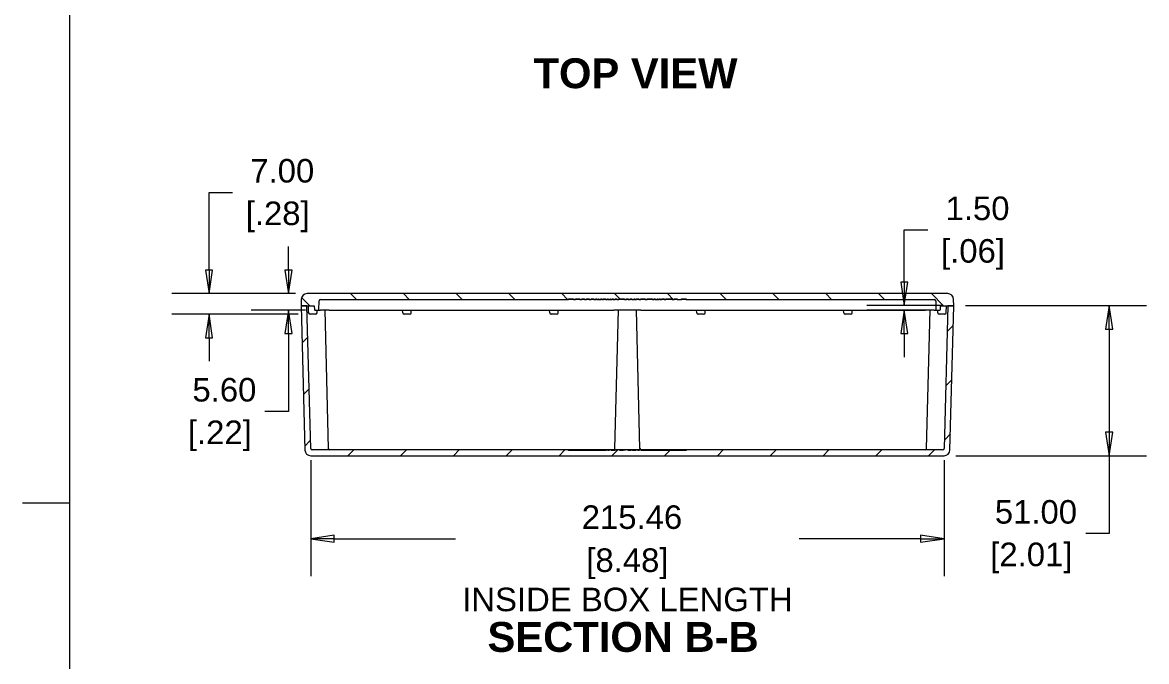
# Model space of a CAD drawing. Header units: millimetres. Extents: x 14 to 1104, y 14 to 850.
# Drawn here: x 14 to 396.3, y 378 to 595.2 of the extents above; entities that cross this region are included whole.
import ezdxf

# ---------------------------------------------------------------- set-up
doc = ezdxf.new("R2010")
doc.units = ezdxf.units.MM
doc.header["$LTSCALE"] = 4
doc.layers.get('0').update_dxf_attribs({"lineweight": 25})
for name, color, linetype, lineweight in [('Dimension (ANSI)', 7, 'Continuous', 9), ('Hatch (ANSI)', 7, 'Continuous', 9), ('Sketch Geometry (ANSI)', 7, 'Continuous', 9), ('Symbol (ANSI)', 7, 'Continuous', 9), ('Visible (ANSI)', 7, 'Continuous', 9)]:
    doc.layers.add(name, color=color, linetype=linetype, lineweight=lineweight)
doc.styles.add('Label Text (ANSI)', font='arialbd.ttf')
doc.styles.add('Note Text (ANSI)', font='arial.ttf')
doc.dimstyles.new('Default - mm (ANSI)', dxfattribs={"dimscale": 4, "dimtxt": 2, "dimasz": 2, "dimexe": 3.175, "dimexo": 1, "dimgap": 0.8, "dimtad": 0, "dimtih": 1, "dimtoh": 1, "dimrnd": 1e-08, "dimzin": 4, "dimdsep": 46, "dimtxsty": 'Note Text (ANSI)', "dimblk": 'Filled-1', "dimcen": 0.09, "dimdle": 10, "dimclrd": 256, "dimclre": 256, "dimclrt": 256, "dimadec": 1, "dimazin": 0, "dimtfac": 1.524, "dimtofl": 0, "dimtmove": 0, "dimatfit": 3, "dimfxl": 0, "dimtolj": 1, "dimtzin": 0, "dimlwd": -1, "dimlwe": -1, "dimarcsym": 0})

# ---------------------------------------------------------------- blocks, each defined once
blk = doc.blocks.new('Filled-1')
at = {"color": 0}
for p, q in [((0, 0), (-1, 0.15)), ((-1, 0.15), (-1, -0.15)), ((-1, 0), (0, 0)), ((-1, -0.15), (0, 0))]:
    blk.add_line(p, q, dxfattribs=at)
at = {"color": 0, "flags": 128}
blk.add_lwpolyline([(-1, -0.15), (0, 0), (-1, 0.15), (-1, -0.15)], dxfattribs=at)
at = {"color": 0}
blk.add_solid([(-1, -0.15), (0, 0), (-1, 0.15), (-1, -0.15)], dxfattribs=at)
blk = doc.blocks.new('*D16')
at = {"layer": 'Defpoints', "color": 0, "transparency": 16777216}
for p in [(313.95, 498.95), (326.03, 497.45), (330.76, 498.95)]:
    blk.add_point(p, dxfattribs=at)
at = {"layer": 'Dimension (ANSI)', "transparency": 16777216}
for p, q in [((313.95, 506.95), (313.95, 524.69)), ((313.95, 524.69), (321.95, 524.69)), ((326.76, 498.95), (301.25, 498.95)), ((322.03, 497.45), (301.25, 497.45)), ((313.95, 489.45), (313.95, 481.45))]:
    blk.add_line(p, q, dxfattribs=at)
at = {"layer": 'Dimension (ANSI)', "transparency": 16777216, "xscale": 8, "yscale": 8, "zscale": 8}
for p, rotation in [((313.95, 498.95), 270), ((313.95, 497.45), 90)]:
    blk.add_blockref('Filled-1', p, dxfattribs=dict(at, rotation=rotation))
at = {"layer": 'Dimension (ANSI)', "transparency": 16777216, "char_height": 8, "attachment_point": 5, "style": 'Note Text (ANSI)'}
for s, insert in [('\\A1; 1.50', (337.31, 531.97)), ('\\A1;[.06]', (337.31, 516.36))]:
    blk.add_mtext(s, dxfattribs=dict(at, insert=insert))
blk = doc.blocks.new('*D17')
at = {"layer": 'Defpoints', "color": 0, "transparency": 16777216}
for p in [(112.03, 450.43), (327.49, 450.43), (327.49, 419.75)]:
    blk.add_point(p, dxfattribs=at)
at = {"layer": 'Dimension (ANSI)', "transparency": 16777216}
for p, q in [((112.03, 446.43), (112.03, 407.05)), ((327.49, 446.43), (327.49, 407.05)), ((120.03, 419.75), (161.33, 419.75)), ((319.49, 419.75), (278.19, 419.75))]:
    blk.add_line(p, q, dxfattribs=at)
at = {"layer": 'Dimension (ANSI)', "transparency": 16777216, "xscale": 8, "yscale": 8, "zscale": 8, "rotation": 180}
blk.add_blockref('Filled-1', (112.03, 419.75), dxfattribs=at)
at = {"layer": 'Dimension (ANSI)', "transparency": 16777216, "xscale": 8, "yscale": 8, "zscale": 8}
blk.add_blockref('Filled-1', (327.49, 419.75), dxfattribs=at)
at = {"layer": 'Dimension (ANSI)', "transparency": 16777216, "char_height": 8, "attachment_point": 5, "style": 'Note Text (ANSI)'}
for s, insert in [('\\A1; 215.46', (219.76, 427.03)), ('\\A1;[8.48]{\\PINSIDE BOX LENGTH}', (219.76, 405.73))]:
    blk.add_mtext(s, dxfattribs=dict(at, insert=insert))
blk = doc.blocks.new('*D18')
at = {"layer": 'Defpoints', "color": 0, "transparency": 16777216}
for p in [(104.49, 503.05), (110.82, 503.05), (114.22, 497.45)]:
    blk.add_point(p, dxfattribs=at)
at = {"layer": 'Dimension (ANSI)', "transparency": 16777216}
for p, q in [((104.49, 511.05), (104.49, 519.05)), ((106.82, 503.05), (91.79, 503.05)), ((110.22, 497.45), (91.79, 497.45)), ((104.49, 489.45), (104.49, 463.03)), ((104.49, 463.03), (96.49, 463.03))]:
    blk.add_line(p, q, dxfattribs=at)
at = {"layer": 'Dimension (ANSI)', "transparency": 16777216, "xscale": 8, "yscale": 8, "zscale": 8}
for p, rotation in [((104.49, 503.05), 270), ((104.49, 497.45), 90)]:
    blk.add_blockref('Filled-1', p, dxfattribs=dict(at, rotation=rotation))
at = {"layer": 'Dimension (ANSI)', "transparency": 16777216, "char_height": 8, "attachment_point": 5, "style": 'Note Text (ANSI)'}
for s, insert in [('\\A1; 5.60', (81.13, 470.32)), ('\\A1;[.22]', (81.13, 454.71))]:
    blk.add_mtext(s, dxfattribs=dict(at, insert=insert))
blk = doc.blocks.new('*D19')
at = {"layer": 'Defpoints', "color": 0, "transparency": 16777216}
for p in [(77.45, 503.05), (110.82, 503.05), (111.82, 496.05)]:
    blk.add_point(p, dxfattribs=at)
at = {"layer": 'Dimension (ANSI)', "transparency": 16777216}
for p, q in [((77.45, 511.05), (77.45, 537.46)), ((77.45, 537.46), (85.45, 537.46)), ((106.82, 503.05), (64.75, 503.05)), ((107.82, 496.05), (64.75, 496.05)), ((77.45, 488.05), (77.45, 480.05))]:
    blk.add_line(p, q, dxfattribs=at)
at = {"layer": 'Dimension (ANSI)', "transparency": 16777216, "xscale": 8, "yscale": 8, "zscale": 8}
for p, rotation in [((77.45, 503.05), 270), ((77.45, 496.05), 90)]:
    blk.add_blockref('Filled-1', p, dxfattribs=dict(at, rotation=rotation))
at = {"layer": 'Dimension (ANSI)', "transparency": 16777216, "char_height": 8, "attachment_point": 5, "style": 'Note Text (ANSI)'}
for s, insert in [('\\A1; 7.00', (100.81, 544.74)), ('\\A1;[.28]', (100.81, 529.13))]:
    blk.add_mtext(s, dxfattribs=dict(at, insert=insert))
blk = doc.blocks.new('*D41')
at = {"layer": 'Defpoints', "color": 0, "transparency": 16777216}
for p in [(330.76, 498.95), (327.48, 447.95), (383.64, 447.95)]:
    blk.add_point(p, dxfattribs=at)
at = {"layer": 'Dimension (ANSI)', "transparency": 16777216}
for p, q in [((334.76, 498.95), (396.34, 498.95)), ((383.64, 490.95), (383.64, 455.95)), ((331.48, 447.95), (396.34, 447.95)), ((383.64, 447.95), (383.64, 421.53)), ((383.64, 421.53), (375.64, 421.53))]:
    blk.add_line(p, q, dxfattribs=at)
at = {"layer": 'Dimension (ANSI)', "transparency": 16777216, "xscale": 8, "yscale": 8, "zscale": 8}
for p, rotation in [((383.64, 498.95), 90), ((383.64, 447.95), 270)]:
    blk.add_blockref('Filled-1', p, dxfattribs=dict(at, rotation=rotation))
at = {"layer": 'Dimension (ANSI)', "transparency": 16777216, "char_height": 8, "attachment_point": 5, "style": 'Note Text (ANSI)'}
for s, insert in [('\\A1; 51.00', (357.17, 428.82)), ('\\A1;[2.01]', (357.17, 413.21))]:
    blk.add_mtext(s, dxfattribs=dict(at, insert=insert))
blk = doc.blocks.new('Borders Hammond Border')
at = {"layer": 'Sketch Geometry (ANSI)'}
for p, q in [((7.5, 208.4), (7.5, 7.5)), ((7.5, 107.95), (3.5, 107.95))]:
    blk.add_line(p, q, dxfattribs=at)

msp = doc.modelspace()

# ---------------------------------------------------------------- hatches: boundary and pattern name
at = {"layer": 'Hatch (ANSI)'}
h = msp.add_hatch(dxfattribs=at)
h.set_pattern_fill('ANSI31', color=256, scale=101.6, angle=90.00021, style=0)
h.set_pattern_definition([(135.0002, (0, 0), (-8.98022, -8.9803), [])])
edge = h.paths.add_edge_path()
edge.add_line((328.705, 503.045), (110.816, 503.045))
edge.add_ellipse((110.816, 501.045), major_axis=(0, 2), ratio=1, start_angle=0, end_angle=88.5)
edge.add_line((108.817, 501.098), (108.76, 498.945))
edge.add_line((108.76, 498.945), (110.76, 498.945))
edge.add_line((110.76, 498.945), (113.26, 498.945))
edge.add_line((113.26, 498.945), (113.295, 497.64))
edge.add_ellipse((113.495, 497.645), major_axis=(0.005, -0.2), ratio=1, start_angle=270, end_angle=358.5)
edge.add_line((113.495, 497.445), (114.605, 497.445))
edge.add_ellipse((114.605, 497.645), major_axis=(0.2, 0), ratio=1, start_angle=270, end_angle=358.5)
edge.add_line((114.805, 497.64), (114.881, 500.558))
edge.add_ellipse((115.381, 500.545), major_axis=(0.013, 0.5), ratio=1, start_angle=1.5, end_angle=90, ccw=False)
edge.add_line((115.381, 501.045), (199.774, 501.045))
edge.add_line((199.774, 501.045), (199.774, 501.295))
edge.add_line((199.774, 501.295), (201.429, 501.295))
edge.add_line((201.429, 501.295), (201.429, 501.045))
edge.add_line((201.429, 501.045), (202.085, 501.045))
edge.add_line((202.085, 501.045), (202.085, 501.295))
edge.add_line((202.085, 501.295), (203.573, 501.295))
edge.add_line((203.573, 501.295), (203.573, 501.045))
edge.add_line((203.573, 501.045), (204.229, 501.045))
edge.add_line((204.229, 501.045), (204.229, 501.295))
edge.add_line((204.229, 501.295), (205.156, 501.295))
edge.add_line((205.156, 501.295), (205.156, 501.045))
edge.add_line((205.156, 501.045), (205.821, 501.045))
edge.add_line((205.821, 501.045), (205.821, 501.295))
edge.add_line((205.821, 501.295), (206.765, 501.295))
edge.add_line((206.765, 501.295), (206.765, 501.045))
edge.add_line((206.765, 501.045), (207.454, 501.045))
edge.add_line((207.454, 501.045), (207.454, 501.295))
edge.add_line((207.454, 501.295), (208.385, 501.295))
edge.add_line((208.385, 501.295), (208.385, 501.045))
edge.add_line((208.385, 501.045), (208.998, 501.045))
edge.add_line((208.998, 501.045), (208.998, 501.295))
edge.add_line((208.998, 501.295), (209.322, 501.295))
edge.add_line((209.322, 501.295), (209.322, 501.045))
edge.add_line((209.322, 501.045), (209.924, 501.045))
edge.add_line((209.924, 501.045), (209.924, 501.295))
edge.add_line((209.924, 501.295), (210.084, 501.295))
edge.add_line((210.084, 501.295), (210.084, 501.045))
edge.add_line((210.084, 501.045), (210.687, 501.045))
edge.add_line((210.687, 501.045), (210.687, 501.295))
edge.add_line((210.687, 501.295), (211.01, 501.295))
edge.add_line((211.01, 501.295), (211.01, 501.045))
edge.add_line((211.01, 501.045), (211.623, 501.045))
edge.add_line((211.623, 501.045), (211.623, 501.295))
edge.add_line((211.623, 501.295), (212.323, 501.295))
edge.add_line((212.323, 501.295), (212.323, 501.045))
edge.add_line((212.323, 501.045), (212.935, 501.045))
edge.add_line((212.935, 501.045), (212.935, 501.295))
edge.add_line((212.935, 501.295), (213.259, 501.295))
edge.add_line((213.259, 501.295), (213.259, 501.045))
edge.add_line((213.259, 501.045), (213.861, 501.045))
edge.add_line((213.861, 501.045), (213.861, 501.295))
edge.add_line((213.861, 501.295), (214.021, 501.295))
edge.add_line((214.021, 501.295), (214.021, 501.045))
edge.add_line((214.021, 501.045), (214.624, 501.045))
edge.add_line((214.624, 501.045), (214.624, 501.295))
edge.add_line((214.624, 501.295), (214.948, 501.295))
edge.add_line((214.948, 501.295), (214.948, 501.045))
edge.add_line((214.948, 501.045), (215.56, 501.045))
edge.add_line((215.56, 501.045), (215.56, 501.295))
edge.add_line((215.56, 501.295), (216.15, 501.295))
edge.add_line((216.15, 501.295), (216.15, 501.045))
edge.add_line((216.15, 501.045), (216.854, 501.045))
edge.add_line((216.854, 501.045), (216.854, 501.295))
edge.add_line((216.854, 501.295), (218.731, 501.295))
edge.add_line((218.731, 501.295), (218.731, 501.045))
edge.add_line((218.731, 501.045), (219.435, 501.045))
edge.add_line((219.435, 501.045), (219.435, 501.295))
edge.add_line((219.435, 501.295), (220.067, 501.295))
edge.add_line((220.067, 501.295), (220.067, 501.045))
edge.add_line((220.067, 501.045), (220.679, 501.045))
edge.add_line((220.679, 501.045), (220.679, 501.295))
edge.add_line((220.679, 501.295), (221.292, 501.295))
edge.add_line((221.292, 501.295), (221.292, 501.045))
edge.add_line((221.292, 501.045), (222.026, 501.045))
edge.add_line((222.026, 501.045), (222.026, 501.295))
edge.add_line((222.026, 501.295), (222.254, 501.295))
edge.add_line((222.254, 501.295), (222.254, 501.045))
edge.add_line((222.254, 501.045), (222.867, 501.045))
edge.add_line((222.867, 501.045), (222.867, 501.295))
edge.add_line((222.867, 501.295), (223.654, 501.295))
edge.add_line((223.654, 501.295), (223.654, 501.045))
edge.add_line((223.654, 501.045), (224.31, 501.045))
edge.add_line((224.31, 501.045), (224.31, 501.295))
edge.add_line((224.31, 501.295), (225.824, 501.295))
edge.add_line((225.824, 501.295), (225.824, 501.045))
edge.add_line((225.824, 501.045), (226.528, 501.045))
edge.add_line((226.528, 501.045), (226.528, 501.295))
edge.add_line((226.528, 501.295), (228.292, 501.295))
edge.add_line((228.292, 501.295), (228.292, 501.045))
edge.add_line((228.292, 501.045), (228.904, 501.045))
edge.add_line((228.904, 501.045), (228.904, 501.295))
edge.add_line((228.904, 501.295), (229.228, 501.295))
edge.add_line((229.228, 501.295), (229.228, 501.045))
edge.add_line((229.228, 501.045), (229.83, 501.045))
edge.add_line((229.83, 501.045), (229.83, 501.295))
edge.add_line((229.83, 501.295), (229.99, 501.295))
edge.add_line((229.99, 501.295), (229.99, 501.045))
edge.add_line((229.99, 501.045), (230.593, 501.045))
edge.add_line((230.593, 501.045), (230.593, 501.295))
edge.add_line((230.593, 501.295), (230.917, 501.295))
edge.add_line((230.917, 501.295), (230.917, 501.045))
edge.add_line((230.917, 501.045), (231.529, 501.045))
edge.add_line((231.529, 501.045), (231.529, 501.295))
edge.add_line((231.529, 501.295), (232.229, 501.295))
edge.add_line((232.229, 501.295), (232.229, 501.045))
edge.add_line((232.229, 501.045), (232.885, 501.045))
edge.add_line((232.885, 501.045), (232.885, 501.295))
edge.add_line((232.885, 501.295), (234.962, 501.295))
edge.add_line((234.962, 501.295), (234.962, 501.045))
edge.add_line((234.962, 501.045), (235.666, 501.045))
edge.add_line((235.666, 501.045), (235.666, 501.295))
edge.add_line((235.666, 501.295), (236.672, 501.295))
edge.add_line((236.672, 501.295), (236.672, 501.045))
edge.add_line((236.672, 501.045), (238.179, 501.045))
edge.add_line((238.179, 501.045), (238.179, 501.295))
edge.add_line((238.179, 501.295), (239.747, 501.295))
edge.add_line((239.747, 501.295), (239.747, 501.045))
edge.add_line((239.747, 501.045), (324.14, 501.045))
edge.add_ellipse((324.14, 500.545), major_axis=(0.5, 0), ratio=1, start_angle=1.5, end_angle=90, ccw=False)
edge.add_line((324.64, 500.558), (324.716, 497.64))
edge.add_ellipse((324.916, 497.645), major_axis=(0.005, -0.2), ratio=1, start_angle=270, end_angle=358.5)
edge.add_line((324.916, 497.445), (326.026, 497.445))
edge.add_ellipse((326.026, 497.645), major_axis=(0.2, 0), ratio=1, start_angle=270, end_angle=358.5)
edge.add_line((326.226, 497.64), (326.26, 498.945))
edge.add_line((326.26, 498.945), (328.76, 498.945))
edge.add_line((328.76, 498.945), (330.76, 498.945))
edge.add_line((330.76, 498.945), (330.704, 501.098))
edge.add_ellipse((328.705, 501.045), major_axis=(1.999, 0.052), ratio=1, start_angle=0, end_angle=88.5)
h = msp.add_hatch(dxfattribs=at)
h.set_pattern_fill('ANSI31', color=256, scale=101.6, style=0)
h.set_pattern_definition([(45, (0, 0), (-8.98026, 8.98026), [])])
edge = h.paths.add_edge_path()
edge.add_line((221.533, 449.945), (220.937, 449.945))
edge.add_line((220.937, 449.945), (220.928, 449.695))
edge.add_line((220.928, 449.695), (220.03, 449.695))
edge.add_spline(control_points=[(220.03, 449.695), (220.028, 449.737), (220.025, 449.779), (220.02, 449.862), (220.017, 449.904), (220.014, 449.945)], knot_values=[-0.02505, -0.02505, -0.02505, -0.02505, -0.0125244, -0.0125244, 0, 0, 0, 0], degree=3, periodic=0)
edge.add_line((220.014, 449.945), (218.892, 449.945))
edge.add_spline(control_points=[(218.892, 449.945), (218.889, 449.904), (218.886, 449.862), (218.88, 449.779), (218.877, 449.737), (218.874, 449.695)], knot_values=[-0.0250662, -0.0250662, -0.0250662, -0.0250662, -0.0125254, -0.0125254, 0, 0, 0, 0], degree=3, periodic=0)
edge.add_line((218.874, 449.695), (218.846, 449.695))
edge.add_line((218.846, 449.695), (218.837, 449.945))
edge.add_line((218.837, 449.945), (218.288, 449.945))
edge.add_line((218.288, 449.945), (218.28, 449.695))
edge.add_line((218.28, 449.695), (217.206, 449.695))
edge.add_spline(control_points=[(217.206, 449.695), (217.204, 449.737), (217.201, 449.779), (217.196, 449.862), (217.193, 449.904), (217.19, 449.945)], knot_values=[-0.02505, -0.02505, -0.02505, -0.02505, -0.0125244, -0.0125244, 0, 0, 0, 0], degree=3, periodic=0)
edge.add_line((217.19, 449.945), (216.068, 449.945))
edge.add_spline(control_points=[(216.068, 449.945), (216.065, 449.904), (216.062, 449.862), (216.056, 449.779), (216.053, 449.737), (216.05, 449.695)], knot_values=[-0.0250662, -0.0250662, -0.0250662, -0.0250662, -0.0125254, -0.0125254, 0, 0, 0, 0], degree=3, periodic=0)
edge.add_line((216.05, 449.695), (216.022, 449.695))
edge.add_line((216.022, 449.695), (216.013, 449.945))
edge.add_line((216.013, 449.945), (215.464, 449.945))
edge.add_line((215.464, 449.945), (215.456, 449.695))
edge.add_line((215.456, 449.695), (214.201, 449.695))
edge.add_line((214.201, 449.695), (214.192, 449.945))
edge.add_line((214.192, 449.945), (213.592, 449.945))
edge.add_line((213.592, 449.945), (213.583, 449.695))
edge.add_line((213.583, 449.695), (213.137, 449.695))
edge.add_spline(control_points=[(213.137, 449.695), (213.134, 449.737), (213.131, 449.779), (213.125, 449.862), (213.123, 449.904), (213.12, 449.945)], knot_values=[-0.0250583, -0.0250583, -0.0250583, -0.0250583, -0.012526, -0.012526, 0, 0, 0, 0], degree=3, periodic=0)
edge.add_line((213.12, 449.945), (212.579, 449.945))
edge.add_line((212.579, 449.945), (212.569, 449.695))
edge.add_line((212.569, 449.695), (199.774, 449.695))
edge.add_line((199.774, 449.695), (199.76, 449.945))
edge.add_line((199.76, 449.945), (112.531, 449.945))
edge.add_ellipse((112.531, 450.445), major_axis=(-0.5, 0), ratio=1, start_angle=1.5, end_angle=90, ccw=False)
edge.add_line((112.031, 450.432), (110.76, 498.945))
edge.add_line((110.76, 498.945), (108.76, 498.945))
edge.add_line((108.76, 498.945), (110.045, 449.893))
edge.add_ellipse((112.044, 449.945), major_axis=(0.052, -1.999), ratio=1, start_angle=270, end_angle=358.5)
edge.add_line((112.044, 447.945), (327.477, 447.945))
edge.add_ellipse((327.477, 449.945), major_axis=(2, 0), ratio=1, start_angle=270, end_angle=358.5)
edge.add_line((329.476, 449.893), (330.76, 498.945))
edge.add_line((330.76, 498.945), (328.76, 498.945))
edge.add_line((328.76, 498.945), (327.49, 450.432))
edge.add_ellipse((326.99, 450.445), major_axis=(-0.013, -0.5), ratio=1, start_angle=1.5, end_angle=90, ccw=False)
edge.add_line((326.99, 449.945), (239.76, 449.945))
edge.add_line((239.76, 449.945), (239.747, 449.695))
edge.add_line((239.747, 449.695), (224.477, 449.695))
edge.add_line((224.477, 449.695), (224.468, 449.945))
edge.add_line((224.468, 449.945), (223.774, 449.945))
edge.add_line((223.774, 449.945), (223.765, 449.695))
edge.add_line((223.765, 449.695), (223.27, 449.695))
edge.add_line((223.27, 449.695), (223.261, 449.945))
edge.add_line((223.261, 449.945), (222.667, 449.945))
edge.add_line((222.667, 449.945), (222.658, 449.695))
edge.add_line((222.658, 449.695), (221.541, 449.695))
edge.add_line((221.541, 449.695), (221.533, 449.945))

# ---------------------------------------------------------------- linework, layer by layer
at = {"layer": 'Visible (ANSI)'}
for p, q in [((108.817, 501.098), (108.76, 498.945)), ((328.705, 503.045), (110.816, 503.045)), ((115.381, 501.045), (199.774, 501.045)), ((199.774, 501.045), (199.774, 501.295)), ((199.774, 501.295), (201.429, 501.295)), ((201.429, 501.045), (199.774, 501.045)), ((201.429, 501.295), (201.429, 501.045)), ((201.429, 501.045), (202.085, 501.045)), ((202.085, 501.045), (202.085, 501.295)), ((202.085, 501.295), (203.573, 501.295)), ((203.573, 501.045), (202.085, 501.045)), ((203.573, 501.295), (203.573, 501.045)), ((203.573, 501.045), (204.229, 501.045)), ((204.229, 501.045), (204.229, 501.295)), ((204.229, 501.295), (205.156, 501.295)), ((204.754, 501.045), (204.229, 501.045)), ((204.754, 501.045), (204.754, 501.295)), ((204.853, 501.045), (204.754, 501.045)), ((205.156, 501.045), (204.853, 501.045)), ((205.156, 501.295), (205.156, 501.045)), ((205.156, 501.045), (205.821, 501.045)), ((205.821, 501.045), (205.821, 501.295)), ((205.821, 501.295), (206.765, 501.295)), ((206.765, 501.045), (205.821, 501.045)), ((206.765, 501.295), (206.765, 501.045)), ((206.765, 501.045), (207.454, 501.045)), ((207.454, 501.045), (207.454, 501.295)), ((207.454, 501.295), (208.385, 501.295)), ((207.758, 501.045), (207.454, 501.045)), ((207.86, 501.045), (207.758, 501.045)), ((207.86, 501.045), (207.86, 501.295)), ((208.385, 501.045), (207.86, 501.045)), ((208.385, 501.295), (208.385, 501.045)), ((208.385, 501.045), (208.998, 501.045)), ((208.998, 501.045), (208.998, 501.295)), ((208.998, 501.295), (209.322, 501.295)), ((209.322, 501.045), (208.998, 501.045)), ((209.322, 501.295), (209.322, 501.045)), ((209.322, 501.045), (209.924, 501.045)), ((209.924, 501.045), (209.924, 501.295)), ((209.924, 501.295), (210.084, 501.295)), ((210.004, 501.045), (209.924, 501.045)), ((210.004, 501.045), (210.004, 501.295)), ((210.084, 501.045), (210.004, 501.045)), ((210.084, 501.295), (210.084, 501.045)), ((210.084, 501.045), (210.687, 501.045)), ((210.687, 501.045), (210.687, 501.295)), ((210.687, 501.295), (211.01, 501.295)), ((211.01, 501.045), (210.687, 501.045)), ((211.01, 501.295), (211.01, 501.045)), ((211.01, 501.045), (211.623, 501.045)), ((211.623, 501.045), (211.623, 501.295)), ((211.623, 501.295), (212.323, 501.295)), ((212.323, 501.045), (211.623, 501.045)), ((212.323, 501.295), (212.323, 501.045)), ((212.323, 501.045), (212.935, 501.045)), ((212.935, 501.045), (212.935, 501.295)), ((212.935, 501.295), (213.259, 501.295)), ((213.259, 501.045), (212.935, 501.045)), ((213.259, 501.295), (213.259, 501.045)), ((213.259, 501.045), (213.861, 501.045)), ((213.861, 501.045), (213.861, 501.295)), ((213.861, 501.295), (214.021, 501.295)), ((213.942, 501.045), (213.861, 501.045)), ((213.942, 501.045), (213.942, 501.295)), ((214.021, 501.045), (213.942, 501.045)), ((214.021, 501.295), (214.021, 501.045)), ((214.021, 501.045), (214.624, 501.045)), ((214.624, 501.045), (214.624, 501.295)), ((214.624, 501.295), (214.948, 501.295)), ((214.948, 501.045), (214.624, 501.045)), ((214.948, 501.295), (214.948, 501.045)), ((214.948, 501.045), (215.56, 501.045)), ((215.56, 501.045), (215.56, 501.295)), ((215.56, 501.295), (216.15, 501.295)), ((215.647, 501.045), (215.56, 501.045)), ((215.647, 501.045), (215.647, 501.295)), ((216.053, 501.045), (215.647, 501.045)), ((216.053, 501.045), (216.053, 501.295)), ((216.15, 501.045), (216.053, 501.045)), ((216.15, 501.295), (216.15, 501.045)), ((216.15, 501.045), (216.854, 501.045)), ((216.854, 501.045), (216.854, 501.295)), ((216.854, 501.295), (218.731, 501.295)), ((217.79, 501.045), (216.854, 501.045)), ((217.79, 501.045), (217.79, 501.295)), ((218.731, 501.045), (217.79, 501.045)), ((218.731, 501.295), (218.731, 501.045)), ((218.731, 501.045), (219.435, 501.045)), ((219.435, 501.045), (219.435, 501.295)), ((219.435, 501.295), (220.067, 501.295)), ((220.065, 501.045), (219.435, 501.045)), ((220.065, 501.045), (220.065, 501.295)), ((220.067, 501.045), (220.065, 501.045)), ((220.067, 501.295), (220.067, 501.045)), ((220.067, 501.045), (220.679, 501.045)), ((220.679, 501.045), (220.679, 501.295)), ((220.679, 501.295), (221.292, 501.295)), ((220.898, 501.045), (220.679, 501.045)), ((220.898, 501.045), (220.898, 501.295)), ((221.045, 501.045), (220.898, 501.045)), ((221.045, 501.045), (221.045, 501.295)), ((221.292, 501.045), (221.045, 501.045)), ((221.292, 501.295), (221.292, 501.045)), ((221.292, 501.045), (222.026, 501.045)), ((222.026, 501.045), (222.026, 501.295)), ((222.026, 501.295), (222.254, 501.295)), ((222.254, 501.045), (222.026, 501.045)), ((222.254, 501.295), (222.254, 501.045)), ((222.254, 501.045), (222.867, 501.045)), ((222.867, 501.045), (222.867, 501.295)), ((222.867, 501.295), (223.654, 501.295)), ((223.085, 501.045), (222.867, 501.045)), ((223.085, 501.045), (223.085, 501.295)), ((223.26, 501.045), (223.085, 501.045)), ((223.26, 501.045), (223.26, 501.295)), ((223.654, 501.045), (223.26, 501.045)), ((223.654, 501.295), (223.654, 501.045)), ((223.654, 501.045), (224.31, 501.045)), ((224.31, 501.045), (224.31, 501.295)), ((224.31, 501.295), (225.824, 501.295)), ((224.836, 501.045), (224.31, 501.045)), ((225.493, 501.045), (224.836, 501.045)), ((225.493, 501.045), (225.493, 501.295)), ((225.824, 501.045), (225.493, 501.045)), ((225.824, 501.295), (225.824, 501.045)), ((225.824, 501.045), (226.528, 501.045)), ((226.528, 501.045), (226.528, 501.295)), ((226.528, 501.295), (228.292, 501.295)), ((226.834, 501.045), (226.528, 501.045)), ((226.834, 501.045), (226.834, 501.295)), ((226.935, 501.045), (226.834, 501.045)), ((226.935, 501.045), (226.935, 501.295)), ((228.292, 501.045), (226.935, 501.045)), ((228.292, 501.295), (228.292, 501.045)), ((228.292, 501.045), (228.904, 501.045)), ((228.904, 501.045), (228.904, 501.295)), ((228.904, 501.295), (229.228, 501.295)), ((229.228, 501.045), (228.904, 501.045)), ((229.228, 501.295), (229.228, 501.045)), ((229.228, 501.045), (229.83, 501.045)), ((229.83, 501.045), (229.83, 501.295)), ((229.83, 501.295), (229.99, 501.295)), ((229.91, 501.045), (229.83, 501.045)), ((229.91, 501.045), (229.91, 501.295)), ((229.99, 501.045), (229.91, 501.045)), ((229.99, 501.295), (229.99, 501.045)), ((229.99, 501.045), (230.593, 501.045)), ((230.593, 501.045), (230.593, 501.295)), ((230.593, 501.295), (230.917, 501.295)), ((230.917, 501.045), (230.593, 501.045)), ((230.917, 501.295), (230.917, 501.045)), ((230.917, 501.045), (231.529, 501.045)), ((231.529, 501.045), (231.529, 501.295)), ((231.529, 501.295), (232.229, 501.295)), ((232.229, 501.045), (231.529, 501.045)), ((232.229, 501.295), (232.229, 501.045)), ((232.229, 501.045), (232.885, 501.045)), ((232.885, 501.045), (232.885, 501.295)), ((232.885, 501.295), (234.962, 501.295)), ((234.962, 501.045), (232.885, 501.045)), ((234.962, 501.295), (234.962, 501.045)), ((234.962, 501.045), (235.666, 501.045)), ((235.666, 501.045), (235.666, 501.295)), ((235.666, 501.295), (236.672, 501.295)), ((236.672, 501.045), (235.666, 501.045)), ((236.672, 501.295), (236.672, 501.045)), ((236.672, 501.045), (238.179, 501.045)), ((238.179, 501.045), (238.179, 501.295)), ((238.179, 501.295), (239.747, 501.295)), ((238.179, 501.045), (238.179, 501.295)), ((239.747, 501.045), (238.179, 501.045)), ((238.179, 501.045), (238.179, 501.045)), ((239.747, 501.295), (239.747, 501.045)), ((239.747, 501.045), (324.14, 501.045)), ((330.76, 498.945), (330.704, 501.098)), ((110.76, 498.945), (108.76, 498.945)), ((108.76, 498.945), (110.045, 449.893)), ((108.76, 498.945), (113.26, 498.945)), ((112.031, 450.432), (110.76, 498.945)), ((111.324, 496.532), (111.26, 498.945)), ((113.26, 498.945), (113.295, 497.64)), ((113.495, 497.445), (114.605, 497.445)), ((114.197, 496.532), (114.221, 497.445)), ((114.605, 497.445), (115.375, 497.445)), ((114.805, 497.64), (114.881, 500.558)), ((118.328, 497.445), (115.375, 497.445)), ((116.8, 497.445), (118.031, 450.432)), ((118.328, 497.445), (119.417, 497.445)), ((119.417, 497.445), (214.104, 497.445)), ((143.324, 496.532), (143.3, 497.445)), ((146.197, 496.532), (146.221, 497.445)), ((193.324, 496.532), (193.3, 497.445)), ((196.197, 496.532), (196.221, 497.445)), ((214.104, 497.445), (215.193, 497.445)), ((224.328, 497.445), (215.193, 497.445)), ((215.49, 450.432), (216.721, 497.445)), ((224.031, 450.432), (222.8, 497.445)), ((224.328, 497.445), (225.417, 497.445)), ((225.417, 497.445), (320.104, 497.445)), ((243.324, 496.532), (243.3, 497.445)), ((246.197, 496.532), (246.221, 497.445)), ((293.324, 496.532), (293.3, 497.445)), ((296.197, 496.532), (296.221, 497.445)), ((320.104, 497.445), (321.193, 497.445)), ((324.146, 497.445), (321.193, 497.445)), ((321.49, 450.432), (322.721, 497.445)), ((324.146, 497.445), (324.916, 497.445)), ((324.64, 500.558), (324.716, 497.64)), ((324.916, 497.445), (326.026, 497.445)), ((325.324, 496.532), (325.3, 497.445)), ((326.226, 497.64), (326.26, 498.945)), ((326.26, 498.945), (330.76, 498.945)), ((328.76, 498.945), (327.49, 450.432)), ((328.197, 496.532), (328.26, 498.945)), ((330.76, 498.945), (328.76, 498.945)), ((329.476, 449.893), (330.76, 498.945)), ((113.697, 496.045), (111.823, 496.045)), ((145.697, 496.045), (143.823, 496.045)), ((195.697, 496.045), (193.823, 496.045)), ((245.697, 496.045), (243.823, 496.045)), ((295.697, 496.045), (293.823, 496.045)), ((327.697, 496.045), (325.823, 496.045)), ((112.044, 447.945), (327.477, 447.945)), ((199.76, 449.945), (112.531, 449.945)), ((199.774, 449.695), (199.76, 449.945)), ((201.281, 449.945), (199.76, 449.945)), ((212.569, 449.695), (199.774, 449.695)), ((201.281, 449.945), (201.272, 449.695)), ((201.6, 449.945), (201.281, 449.945)), ((201.6, 449.945), (201.6, 449.695)), ((201.925, 449.945), (201.6, 449.945)), ((201.925, 449.945), (201.934, 449.695)), ((203.443, 449.945), (201.925, 449.945)), ((203.443, 449.945), (203.434, 449.695)), ((203.762, 449.945), (203.443, 449.945)), ((203.762, 449.945), (203.762, 449.695)), ((204.087, 449.945), (203.762, 449.945)), ((204.634, 449.945), (204.087, 449.945)), ((204.087, 449.945), (204.096, 449.695)), ((204.634, 449.945), (204.626, 449.695)), ((204.952, 449.945), (204.634, 449.945)), ((205.325, 449.945), (204.952, 449.945)), ((204.952, 449.945), (204.952, 449.695)), ((205.488, 449.945), (205.325, 449.945)), ((206.873, 449.945), (205.488, 449.945)), ((205.488, 449.945), (205.494, 449.695)), ((206.873, 449.945), (206.867, 449.695)), ((207.036, 449.945), (206.873, 449.945)), ((207.036, 449.945), (207.028, 449.695)), ((207.425, 449.945), (207.036, 449.945)), ((207.75, 449.945), (207.425, 449.945)), ((207.425, 449.945), (207.425, 449.695)), ((208.297, 449.945), (207.75, 449.945)), ((207.75, 449.945), (207.758, 449.695)), ((208.297, 449.945), (208.288, 449.695)), ((208.595, 449.945), (208.297, 449.945)), ((208.595, 449.945), (208.595, 449.695)), ((208.897, 449.945), (208.595, 449.945)), ((208.897, 449.945), (208.906, 449.695)), ((209.464, 449.945), (208.897, 449.945)), ((209.464, 449.945), (209.455, 449.695)), ((209.921, 449.945), (209.464, 449.945)), ((209.921, 449.945), (209.921, 449.695)), ((210.378, 449.945), (209.921, 449.945)), ((210.944, 449.945), (210.378, 449.945)), ((210.944, 449.945), (210.935, 449.695)), ((211.241, 449.945), (210.944, 449.945)), ((211.241, 449.945), (211.241, 449.695)), ((211.544, 449.945), (211.241, 449.945)), ((212.268, 449.945), (211.544, 449.945)), ((211.544, 449.945), (211.553, 449.695)), ((212.268, 449.945), (212.259, 449.695)), ((212.546, 449.945), (212.268, 449.945)), ((212.546, 449.945), (212.538, 449.695)), ((212.579, 449.945), (212.546, 449.945)), ((213.12, 449.945), (212.579, 449.945)), ((213.592, 449.945), (213.12, 449.945)), ((213.583, 449.695), (213.137, 449.695)), ((213.592, 449.945), (213.583, 449.695)), ((214.192, 449.945), (213.592, 449.945)), ((214.201, 449.695), (214.192, 449.945)), ((214.349, 449.945), (214.192, 449.945)), ((215.456, 449.695), (214.201, 449.695)), ((214.915, 449.945), (214.349, 449.945)), ((214.915, 449.945), (214.907, 449.695)), ((215.212, 449.945), (214.915, 449.945)), ((215.212, 449.945), (215.212, 449.695)), ((215.464, 449.945), (215.212, 449.945)), ((215.464, 449.945), (215.456, 449.695)), ((216.013, 449.945), (215.464, 449.945)), ((216.022, 449.695), (216.013, 449.945)), ((216.068, 449.945), (216.013, 449.945)), ((216.05, 449.695), (216.022, 449.695)), ((217.19, 449.945), (216.068, 449.945)), ((217.258, 449.945), (217.19, 449.945)), ((218.28, 449.695), (217.206, 449.695)), ((217.585, 449.945), (217.258, 449.945)), ((217.258, 449.945), (217.258, 449.695)), ((217.777, 449.945), (217.585, 449.945)), ((217.585, 449.945), (217.594, 449.695)), ((218.288, 449.945), (217.777, 449.945)), ((217.777, 449.945), (217.777, 449.695)), ((218.288, 449.945), (218.28, 449.695)), ((218.837, 449.945), (218.288, 449.945)), ((218.846, 449.695), (218.837, 449.945)), ((218.892, 449.945), (218.837, 449.945)), ((218.874, 449.695), (218.846, 449.695)), ((220.014, 449.945), (218.892, 449.945)), ((220.082, 449.945), (220.014, 449.945)), ((220.928, 449.695), (220.03, 449.695)), ((220.409, 449.945), (220.082, 449.945)), ((220.082, 449.945), (220.082, 449.695)), ((220.678, 449.945), (220.409, 449.945)), ((220.409, 449.945), (220.418, 449.695)), ((220.678, 449.945), (220.687, 449.695)), ((220.937, 449.945), (220.678, 449.945)), ((221.533, 449.945), (220.937, 449.945)), ((222.093, 449.945), (221.533, 449.945)), ((222.658, 449.695), (221.541, 449.695)), ((222.667, 449.945), (222.093, 449.945)), ((222.093, 449.945), (222.093, 449.695)), ((223.261, 449.945), (222.667, 449.945)), ((223.696, 449.945), (223.261, 449.945)), ((223.765, 449.695), (223.27, 449.695)), ((223.696, 449.945), (223.688, 449.695)), ((223.774, 449.945), (223.696, 449.945)), ((224.468, 449.945), (223.774, 449.945)), ((225.475, 449.945), (224.468, 449.945)), ((239.747, 449.695), (224.477, 449.695)), ((225.475, 449.945), (225.475, 449.695)), ((226.328, 449.945), (225.475, 449.945)), ((226.328, 449.945), (226.321, 449.695)), ((226.574, 449.945), (226.328, 449.945)), ((226.574, 449.945), (226.574, 449.695)), ((226.886, 449.945), (226.574, 449.945)), ((228.374, 449.945), (226.886, 449.945)), ((226.886, 449.945), (226.895, 449.695)), ((228.374, 449.945), (228.365, 449.695)), ((228.672, 449.945), (228.374, 449.945)), ((228.672, 449.945), (228.672, 449.695)), ((228.974, 449.945), (228.672, 449.945)), ((228.974, 449.945), (228.983, 449.695)), ((229.541, 449.945), (228.974, 449.945)), ((229.541, 449.945), (229.532, 449.695)), ((229.997, 449.945), (229.541, 449.945)), ((229.997, 449.945), (229.997, 449.695)), ((230.454, 449.945), (229.997, 449.945)), ((231.021, 449.945), (230.454, 449.945)), ((231.021, 449.945), (231.012, 449.695)), ((231.318, 449.945), (231.021, 449.945)), ((231.318, 449.945), (231.318, 449.695)), ((231.621, 449.945), (231.318, 449.945)), ((232.345, 449.945), (231.621, 449.945)), ((231.621, 449.945), (231.63, 449.695)), ((232.345, 449.945), (232.336, 449.695)), ((232.668, 449.945), (232.345, 449.945)), ((232.668, 449.945), (232.668, 449.695)), ((232.989, 449.945), (232.668, 449.945)), ((232.989, 449.945), (232.998, 449.695)), ((234.136, 449.945), (232.989, 449.945)), ((234.136, 449.945), (234.136, 449.695)), ((234.441, 449.945), (234.136, 449.945)), ((234.676, 449.945), (234.441, 449.945)), ((234.441, 449.945), (234.45, 449.695)), ((235.081, 449.945), (234.676, 449.945)), ((234.676, 449.945), (234.685, 449.695)), ((235.081, 449.945), (235.072, 449.695)), ((236.822, 449.945), (235.081, 449.945)), ((236.822, 449.945), (236.822, 449.695)), ((238.045, 449.945), (236.822, 449.945)), ((238.045, 449.945), (238.049, 449.695)), ((238.328, 449.945), (238.045, 449.945)), ((239.76, 449.945), (238.328, 449.945)), ((238.328, 449.945), (238.337, 449.695)), ((239.76, 449.945), (239.747, 449.695)), ((326.99, 449.945), (239.76, 449.945))]:
    msp.add_line(p, q, dxfattribs=at)
for centre, radius, start, end in [((110.816, 501.045), 2, 90, 178.5), ((115.381, 500.545), 0.5, 90, 178.5), ((324.14, 500.545), 0.5, 1.5, 90), ((328.705, 501.045), 2, 1.5, 90), ((113.495, 497.645), 0.2, 181.5, 270), ((114.605, 497.645), 0.2, 270, 358.5), ((324.916, 497.645), 0.2, 181.5, 270), ((326.026, 497.645), 0.2, 270, 358.5), ((111.823, 496.545), 0.5, 181.5, 270), ((113.697, 496.545), 0.5, 270, 358.5), ((143.823, 496.545), 0.5, 181.5, 270), ((145.697, 496.545), 0.5, 270, 358.5), ((193.823, 496.545), 0.5, 181.5, 270), ((195.697, 496.545), 0.5, 270, 358.5), ((243.823, 496.545), 0.5, 181.5, 270), ((245.697, 496.545), 0.5, 270, 358.5), ((293.823, 496.545), 0.5, 181.5, 270), ((295.697, 496.545), 0.5, 270, 358.5), ((325.823, 496.545), 0.5, 181.5, 270), ((327.697, 496.545), 0.5, 270, 358.5), ((112.044, 449.945), 2, 181.5, 270), ((112.531, 450.445), 0.5, 181.5, 270), ((118.531, 450.445), 0.5, 181.5, 270), ((214.99, 450.445), 0.5, 270, 358.5), ((224.531, 450.445), 0.5, 181.5, 270), ((320.99, 450.445), 0.5, 270, 358.5), ((326.99, 450.445), 0.5, 270, 358.5), ((327.477, 449.945), 2, 270, 358.5)]:
    msp.add_arc(centre, radius, start, end, dxfattribs=at)
for points, knots in [([(212.579, 449.945), (212.577, 449.904), (212.576, 449.862), (212.572, 449.779), (212.571, 449.737), (212.569, 449.695)], [-0.025015741, -0.025015741, -0.025015741, -0.025015741, -0.012506091, -0.012506091, 0, 0, 0, 0]), ([(213.137, 449.695), (213.134, 449.737), (213.131, 449.779), (213.125, 449.862), (213.123, 449.904), (213.12, 449.945)], [-0.025058259, -0.025058259, -0.025058259, -0.025058259, -0.012526017, -0.012526017, 0, 0, 0, 0]), ([(216.068, 449.945), (216.065, 449.904), (216.062, 449.862), (216.056, 449.779), (216.053, 449.737), (216.05, 449.695)], [-0.025066182, -0.025066182, -0.025066182, -0.025066182, -0.012525414, -0.012525414, 0, 0, 0, 0]), ([(217.206, 449.695), (217.204, 449.737), (217.201, 449.779), (217.196, 449.862), (217.193, 449.904), (217.19, 449.945)], [-0.02504997, -0.02504997, -0.02504997, -0.02504997, -0.012524423, -0.012524423, 0, 0, 0, 0]), ([(218.892, 449.945), (218.889, 449.904), (218.886, 449.862), (218.88, 449.779), (218.877, 449.737), (218.874, 449.695)], [-0.025066182, -0.025066182, -0.025066182, -0.025066182, -0.012525414, -0.012525414, 0, 0, 0, 0]), ([(220.03, 449.695), (220.028, 449.737), (220.025, 449.779), (220.02, 449.862), (220.017, 449.904), (220.014, 449.945)], [-0.02504997, -0.02504997, -0.02504997, -0.02504997, -0.012524423, -0.012524423, 0, 0, 0, 0]), ([(220.937, 449.945), (220.935, 449.904), (220.934, 449.862), (220.931, 449.779), (220.929, 449.737), (220.928, 449.695)], [-0.025015352, -0.025015352, -0.025015352, -0.025015352, -0.01250767, -0.01250767, 0, 0, 0, 0]), ([(221.541, 449.695), (221.54, 449.737), (221.538, 449.779), (221.535, 449.862), (221.534, 449.904), (221.533, 449.945)], [-0.02501534, -0.02501534, -0.02501534, -0.02501534, -0.012507667, -0.012507667, -0.000000003, -0.000000003, -0.000000003, -0.000000003]), ([(222.667, 449.945), (222.666, 449.904), (222.664, 449.862), (222.661, 449.779), (222.66, 449.737), (222.658, 449.695)], [-0.025015295, -0.025015295, -0.025015295, -0.025015295, -0.012507645, -0.012507645, 0, 0, 0, 0]), ([(223.27, 449.695), (223.268, 449.737), (223.267, 449.779), (223.264, 449.862), (223.262, 449.904), (223.261, 449.945)], [-0.025015383, -0.025015383, -0.025015383, -0.025015383, -0.012507684, -0.012507684, -0.000000002, -0.000000002, -0.000000002, -0.000000002]), ([(223.774, 449.945), (223.772, 449.904), (223.771, 449.862), (223.768, 449.779), (223.766, 449.737), (223.765, 449.695)], [-0.02501567, -0.02501567, -0.02501567, -0.02501567, -0.012507831, -0.012507831, 0, 0, 0, 0]), ([(224.477, 449.695), (224.476, 449.737), (224.474, 449.779), (224.471, 449.862), (224.47, 449.904), (224.468, 449.945)], [-0.025015923, -0.025015923, -0.025015923, -0.025015923, -0.012507947, -0.012507947, 0, 0, 0, 0])]:
    msp.add_open_spline(points, degree=3, knots=knots, dxfattribs=at)

# ---------------------------------------------------------------- block references
at = {"xscale": 4, "yscale": 4, "zscale": 4}
msp.add_blockref('Borders Hammond Border', (0, 0), dxfattribs=at)

# ---------------------------------------------------------------- texts
at = {"layer": 'Symbol (ANSI)', "char_height": 10.16, "attachment_point": 7, "style": 'Label Text (ANSI)'}
for s, insert in [('TOP VIEW', (187.827, 572.712)), ('SECTION B-B', (172.173, 381.145))]:
    msp.add_mtext(s, dxfattribs=dict(at, insert=insert))

# ---------------------------------------------------------------- dimensions: what is measured, and where the dimension line sits
at = {"layer": 'Dimension (ANSI)'}
for base, p1, p2, angle, text, override, picture, middle in [((77.449, 503.045), (111.823, 496.045), (110.816, 503.045), 90, ' <>\\X[.28]', {"dimgap": 0.8, "dimdec": 2, "dimpost": '\\X', "dimtol": 0, "dimlim": 0, "dimtp": 0, "dimtm": 0, "dimtdec": 2, "dimatfit": 1}, '*D19', (100.81, 537.456)), ((313.948, 498.945), (326.026, 497.445), (330.76, 498.945), 90, ' <>\\X[.06]', {"dimgap": 0.8, "dimdec": 2, "dimpost": '\\X', "dimtol": 0, "dimlim": 0, "dimtp": 0, "dimtm": 0, "dimtdec": 2, "dimatfit": 1}, '*D16', (337.309, 524.688)), ((104.493, 503.045), (114.221, 497.445), (110.816, 503.045), 90, ' <>\\X[.22]', {"dimgap": 0.8, "dimdec": 2, "dimpost": '\\X', "dimtol": 0, "dimlim": 0, "dimtp": 0, "dimtm": 0, "dimtdec": 2, "dimatfit": 1}, '*D18', (81.132, 463.034)), ((383.636, 447.945), (330.76, 498.945), (327.477, 447.945), 90, ' <>\\X[2.01]', {"dimgap": 0.8, "dimdec": 2, "dimpost": '\\X', "dimtol": 0, "dimlim": 0, "dimtp": 0, "dimtm": 0, "dimtdec": 2, "dimatfit": 2}, '*D41', (357.167, 421.534)), ((327.49, 419.749), (112.031, 450.432), (327.49, 450.432), 180, ' <>\\X[8.48]{\\PINSIDE BOX LENGTH}', {"dimgap": 0.8, "dimtih": 0, "dimtoh": 0, "dimdec": 2, "dimpost": '\\X', "dimtol": 0, "dimlim": 0, "dimtp": 0, "dimtm": 0, "dimtdec": 2, "dimatfit": 1}, '*D17', (219.76, 419.749))]:
    dim = msp.add_linear_dim(base=base, p1=p1, p2=p2, angle=angle, text=text, dimstyle='Default - mm (ANSI)', override=override, dxfattribs=at)
    dim.commit()
    dim.dimension.update_dxf_attribs({"geometry": picture, "text_midpoint": middle, "dimtype": 160})

doc.saveas('drawing.dxf')
